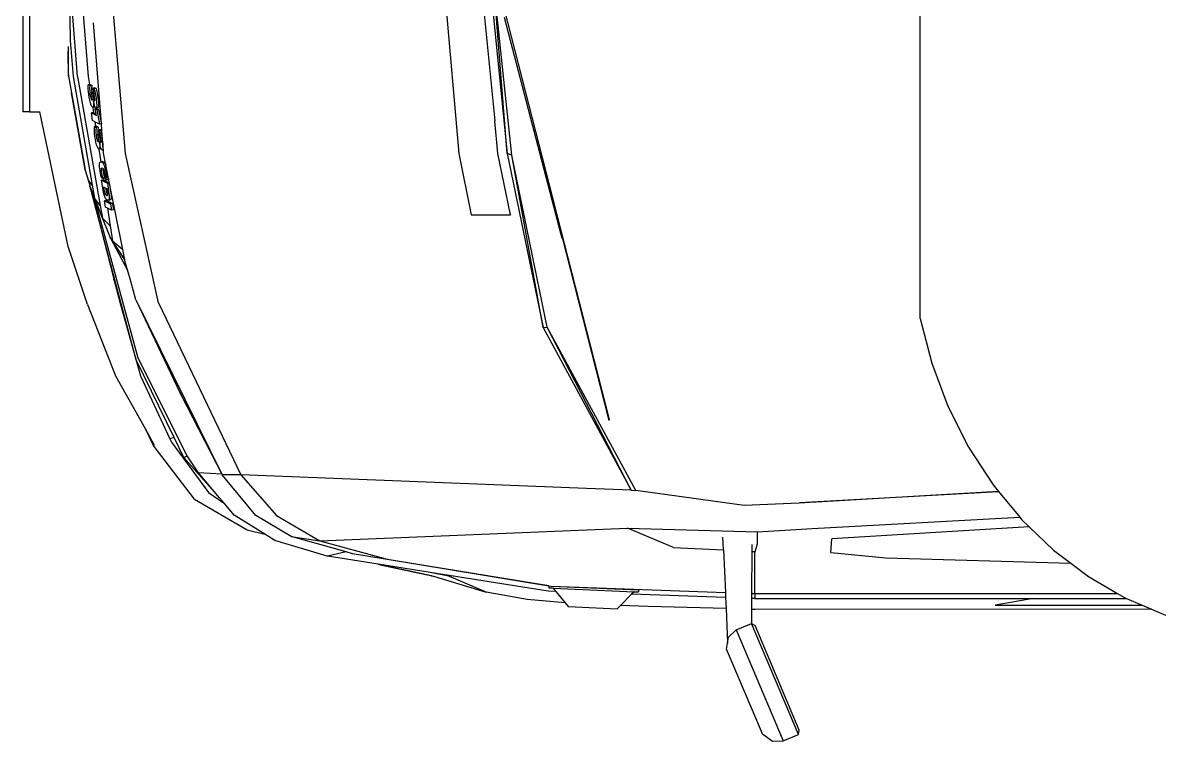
# Model space of a CAD drawing. Header units: millimetres. Extents: x 44692 to 659456, y -26273 to 96111.
# Drawn here: x 247892 to 249501, y 11772 to 12786 of the extents above; entities that cross this region are included whole.
import ezdxf

# ---------------------------------------------------------------- set-up
doc = ezdxf.new("R2010")
doc.units = ezdxf.units.MM
doc.header["$LTSCALE"] = 100
doc.layers.add('Transporte semielaborado', color=30, linetype='Continuous')

msp = doc.modelspace()

# ---------------------------------------------------------------- linework, layer by layer
at = {"layer": 'Transporte semielaborado'}
for p, q in [((249158.091, 12369.072), (249158.091, 13517.332)), ((247892, 13230.526), (247892, 12660.567)), ((247901.277, 13230.526), (247901.277, 12660.567)), ((247972.351, 12857.163), (247984.323, 12710.244)), ((247956.976, 12852.902), (247958.944, 12761.411)), ((248486.495, 12838.556), (248507.06, 12601.639)), ((248538.794, 12840.521), (248558.134, 12647.754)), ((248551.377, 12840.993), (248575.37, 12601.849)), ((248575.37, 12601.849), (248556.389, 12838.709)), ((248581.875, 12599.208), (248556.389, 12838.709)), ((248036.753, 12601.639), (248016.704, 12836.494)), ((247968.992, 12710.27), (247961.222, 12812.845)), ((248571.447, 12803.315), (248634.528, 12557.347)), ((248652.925, 12481.827), (248571.447, 12793.719)), ((247991.919, 12786.245), (247991.932, 12786.116)), ((248002.828, 12643.465), (247991.932, 12786.116)), ((247958.944, 12761.411), (247962.849, 12710.328)), ((247955.898, 12752.941), (247955.898, 12745.767)), ((247956.651, 12710.675), (247955.898, 12745.767)), ((247955.898, 12745.767), (247955.898, 12714.959)), ((247955.898, 12714.959), (247956.651, 12710.675)), ((247956.651, 12710.675), (247960.762, 12687.296)), ((247962.849, 12710.328), (247990.037, 12557.202)), ((247968.992, 12710.27), (248001.335, 12528.543)), ((247984.323, 12710.244), (247985.964, 12699.063)), ((247984.241, 12697.243), (247984.416, 12698.854)), ((247984.313, 12692.546), (247984.241, 12697.243)), ((247985.964, 12699.063), (247984.416, 12698.854)), ((247984.416, 12698.854), (247986.122, 12697.993)), ((247987.08, 12699.214), (247985.964, 12699.063)), ((247985.964, 12699.063), (247986.122, 12697.993)), ((247986.122, 12697.993), (247986.687, 12697.707)), ((247986.687, 12697.707), (247986.301, 12693.631)), ((247986.301, 12693.631), (247986.334, 12690.272)), ((247986.919, 12697.739), (247986.687, 12697.707)), ((247986.919, 12697.739), (247987.08, 12699.214)), ((247989.35, 12698.068), (247986.919, 12697.739)), ((247987.08, 12699.214), (247989.35, 12698.068)), ((247989.35, 12698.068), (247988.964, 12693.991)), ((247988.964, 12693.991), (247988.997, 12690.633)), ((247993.626, 12694.456), (247990.962, 12694.095)), ((247990.962, 12694.095), (247992.734, 12693.18)), ((247991.997, 12689.538), (247990.962, 12694.095)), ((247993.88, 12693.335), (247992.734, 12693.18)), ((247993.626, 12694.456), (247995.397, 12693.54)), ((247993.88, 12693.335), (247993.626, 12694.456)), ((247995.397, 12693.54), (247993.88, 12693.335)), ((247995.397, 12693.54), (247995.879, 12691.768)), ((247979.574, 12581.465), (247960.762, 12687.296)), ((247960.762, 12687.296), (247979.354, 12581.558)), ((247984.572, 12689.113), (247984.313, 12692.546)), ((247985.035, 12685.01), (247984.572, 12689.113)), ((247985.654, 12680.989), (247985.035, 12685.01)), ((247986.42, 12676.987), (247985.654, 12680.989)), ((247986.334, 12690.272), (247986.747, 12686.176)), ((247986.747, 12686.176), (247987.33, 12682.641)), ((247987.33, 12682.641), (247987.898, 12680.114)), ((247987.898, 12680.114), (247988.5, 12678.473)), ((247988.5, 12678.473), (247988.988, 12677.846)), ((247988.988, 12677.846), (247988.538, 12680.201)), ((247988.729, 12680.227), (247989.1, 12677.703)), ((247988.988, 12677.846), (247989.1, 12677.703)), ((247988.997, 12690.633), (247989.231, 12688.314)), ((247989.1, 12677.703), (247989.184, 12677.594)), ((247989.231, 12688.314), (247989.114, 12688.298)), ((247989.247, 12687.389), (247989.114, 12688.298)), ((247989.114, 12688.298), (247989.239, 12688.236)), ((247989.184, 12677.594), (247989.477, 12677.485)), ((247991.778, 12688.659), (247989.231, 12688.314)), ((247989.231, 12688.314), (247989.239, 12688.236)), ((247989.239, 12688.236), (247990.673, 12687.522)), ((247989.455, 12685.915), (247989.247, 12687.389)), ((247989.877, 12682.282), (247989.455, 12685.915)), ((247989.477, 12677.485), (247989.888, 12678.066)), ((247990.021, 12679.665), (247989.877, 12682.282)), ((247989.888, 12678.066), (247990.021, 12679.665)), ((247991.918, 12687.691), (247990.673, 12687.522)), ((247990.673, 12687.522), (247991.259, 12683.724)), ((247991.348, 12678.264), (247991.252, 12678.871)), ((247991.259, 12683.724), (247992.27, 12678.6)), ((247991.348, 12678.264), (247991.319, 12678.26)), ((247991.43, 12677.749), (247991.348, 12678.264)), ((247991.348, 12678.264), (247991.375, 12677.742)), ((247991.43, 12677.749), (247991.375, 12677.742)), ((247991.375, 12677.742), (247991.481, 12676.772)), ((247991.621, 12676.54), (247991.43, 12677.749)), ((247991.91, 12687.75), (247991.778, 12688.659)), ((247991.778, 12688.659), (247992.201, 12688.448)), ((247991.918, 12687.691), (247991.91, 12687.75)), ((247992.331, 12687.747), (247991.918, 12687.691)), ((247992.201, 12688.448), (247991.997, 12689.538)), ((247992.331, 12687.747), (247992.201, 12688.448)), ((247992.27, 12678.6), (247992.33, 12678.397)), ((247992.551, 12678.427), (247992.33, 12678.397)), ((247992.33, 12678.397), (247992.389, 12678.197)), ((247992.68, 12685.876), (247992.331, 12687.747)), ((247992.389, 12678.197), (247992.551, 12678.427)), ((247992.389, 12678.197), (247992.843, 12676.647)), ((247992.551, 12678.427), (247992.569, 12678.64)), ((247993.335, 12681.497), (247992.68, 12685.876)), ((247992.734, 12693.18), (247993.215, 12691.407)), ((247993.215, 12691.407), (247994.231, 12686.673)), ((247993.645, 12678.815), (247993.335, 12681.497)), ((247993.74, 12677.154), (247993.645, 12678.815)), ((247994.231, 12686.673), (247995.358, 12679.933)), ((247995.358, 12679.933), (247995.599, 12678.296)), ((247995.599, 12678.296), (247996.129, 12673.517)), ((247995.879, 12691.768), (247996.895, 12687.034)), ((247996.298, 12679.262), (247996.208, 12680.048)), ((247996.895, 12687.034), (247998.022, 12680.294)), ((247998.022, 12680.294), (247998.262, 12678.656)), ((247998.262, 12678.656), (247998.792, 12673.878)), ((247987.324, 12673.275), (247986.42, 12676.987)), ((247988.356, 12670.123), (247987.324, 12673.275)), ((247989.475, 12667.864), (247988.356, 12670.123)), ((247990.639, 12666.832), (247989.475, 12667.864)), ((247990.689, 12666.872), (247990.639, 12666.832)), ((247991.268, 12667.334), (247990.689, 12666.872)), ((247993.303, 12667.193), (247990.689, 12666.872)), ((247990.689, 12666.872), (247991.807, 12659.256)), ((247991.635, 12668.638), (247991.268, 12667.334)), ((247991.481, 12676.772), (247991.78, 12672.609)), ((247992.469, 12672.088), (247991.621, 12676.54)), ((247991.79, 12670.483), (247991.635, 12668.638)), ((247991.78, 12672.609), (247991.79, 12670.483)), ((247993.039, 12669.818), (247992.469, 12672.088)), ((247993.695, 12676.763), (247992.843, 12676.647)), ((247992.843, 12676.647), (247993.36, 12675.953)), ((247993.303, 12667.193), (247992.895, 12667.554)), ((247993.709, 12667.799), (247993.039, 12669.818)), ((247993.81, 12667.598), (247993.303, 12667.193)), ((247993.36, 12675.953), (247993.639, 12676.278)), ((247993.639, 12676.278), (247993.695, 12676.763)), ((247993.695, 12676.763), (247993.74, 12677.154)), ((247993.81, 12667.598), (247993.709, 12667.799)), ((247994.449, 12666.322), (247993.81, 12667.598)), ((247996.934, 12664.963), (247994.27, 12664.602)), ((247994.27, 12664.602), (247996.349, 12663.579)), ((247995.702, 12657.3), (247994.27, 12664.602)), ((247995.231, 12665.677), (247994.449, 12666.322)), ((247997.894, 12666.037), (247995.231, 12665.677)), ((247995.72, 12665.97), (247995.231, 12665.677)), ((247996.066, 12666.703), (247995.72, 12665.97)), ((247996.267, 12667.875), (247996.066, 12666.703)), ((247996.129, 12673.517), (247996.325, 12669.485)), ((247996.325, 12669.485), (247996.267, 12667.875)), ((247999.012, 12663.94), (247996.349, 12663.579)), ((247996.349, 12663.579), (248000.165, 12643.102)), ((247996.934, 12664.963), (247999.012, 12663.94)), ((247997.113, 12666.682), (247997.036, 12666.834)), ((247997.658, 12666.233), (247997.113, 12666.682)), ((247998.384, 12666.331), (247997.894, 12666.037)), ((247998.729, 12667.064), (247998.384, 12666.331)), ((247998.931, 12668.235), (247998.729, 12667.064)), ((247998.792, 12673.878), (247998.988, 12669.845)), ((247998.988, 12669.845), (247998.931, 12668.235)), ((247999.012, 12663.94), (248002.828, 12643.465)), ((247901.277, 12660.567), (247892, 12660.567)), ((247901.277, 12660.567), (247915.847, 12660.567)), ((247955.882, 12470.431), (247915.847, 12660.567)), ((247991.426, 12659.447), (247988.762, 12659.086)), ((247990.248, 12648.096), (247988.762, 12659.086)), ((247988.762, 12659.086), (247996.071, 12655.417)), ((247993.701, 12646.358), (247990.248, 12648.096)), ((247991.426, 12659.447), (247991.807, 12659.256)), ((247991.807, 12659.256), (247995.702, 12657.3)), ((248000.165, 12643.102), (247993.701, 12646.358)), ((247993.701, 12646.358), (247994.636, 12639.985)), ((247996.071, 12655.417), (247995.702, 12657.3)), ((248562.122, 12601.808), (248558.134, 12647.754)), ((247993.027, 12638.18), (247993.203, 12639.791)), ((247993.099, 12633.483), (247993.027, 12638.18)), ((247993.358, 12630.05), (247993.099, 12633.483)), ((247994.636, 12639.985), (247993.203, 12639.791)), ((247993.203, 12639.791), (247994.782, 12638.993)), ((247993.822, 12625.947), (247993.358, 12630.05)), ((247995.866, 12640.151), (247994.636, 12639.985)), ((247994.636, 12639.985), (247994.782, 12638.993)), ((247994.782, 12638.993), (247995.473, 12638.644)), ((247995.473, 12638.644), (247995.087, 12634.568)), ((247995.087, 12634.568), (247995.12, 12631.209)), ((247995.12, 12631.209), (247995.533, 12627.113)), ((247995.705, 12638.676), (247995.473, 12638.644)), ((247995.705, 12638.676), (247995.866, 12640.151)), ((247998.136, 12639.005), (247995.705, 12638.676)), ((247995.866, 12640.151), (247998.136, 12639.005)), ((247998.136, 12639.005), (247997.75, 12634.928)), ((247997.75, 12634.928), (247997.783, 12631.57)), ((247997.783, 12631.57), (247998.018, 12629.251)), ((247998.018, 12629.251), (247997.9, 12629.235)), ((247998.033, 12628.326), (247997.9, 12629.235)), ((247997.9, 12629.235), (247998.025, 12629.173)), ((248000.564, 12629.596), (247998.018, 12629.251)), ((247998.018, 12629.251), (247998.025, 12629.173)), ((247998.025, 12629.173), (247999.459, 12628.459)), ((248002.412, 12635.393), (247999.748, 12635.032)), ((248000.783, 12630.475), (247999.748, 12635.032)), ((247999.748, 12635.032), (248001.52, 12634.117)), ((248002.828, 12643.465), (248000.165, 12643.102)), ((248000.696, 12628.687), (248000.564, 12629.596)), ((248000.564, 12629.596), (248000.987, 12629.385)), ((248000.987, 12629.385), (248000.783, 12630.475)), ((248001.118, 12628.684), (248000.987, 12629.385)), ((248002.666, 12634.272), (248001.52, 12634.117)), ((248001.52, 12634.117), (248002.002, 12632.344)), ((248002.002, 12632.344), (248003.017, 12627.61)), ((248002.412, 12635.393), (248003.487, 12634.837)), ((248003.521, 12634.388), (248002.666, 12634.272)), ((248003.071, 12632.489), (248002.666, 12634.272)), ((248003.487, 12634.837), (248002.828, 12643.465)), ((248003.521, 12634.388), (248003.487, 12634.837)), ((248004.023, 12627.747), (248003.521, 12634.388)), ((247994.44, 12621.926), (247993.822, 12625.947)), ((247995.206, 12617.924), (247994.44, 12621.926)), ((247996.11, 12614.212), (247995.206, 12617.924)), ((247995.533, 12627.113), (247996.116, 12623.578)), ((247997.142, 12611.06), (247996.11, 12614.212)), ((247996.116, 12623.578), (247996.684, 12621.051)), ((247996.684, 12621.051), (247997.286, 12619.41)), ((247997.286, 12619.41), (247997.742, 12618.825)), ((247997.645, 12619.459), (247997.742, 12618.825)), ((247997.97, 12618.531), (247997.742, 12618.825)), ((247997.97, 12618.531), (247998.263, 12618.422)), ((247998.242, 12626.852), (247998.033, 12628.326)), ((247998.663, 12623.219), (247998.242, 12626.852)), ((247998.263, 12618.422), (247998.674, 12619.003)), ((247998.807, 12620.602), (247998.663, 12623.219)), ((247998.674, 12619.003), (247998.807, 12620.602)), ((248000.705, 12628.628), (247999.459, 12628.459)), ((247999.459, 12628.459), (248000.045, 12624.661)), ((248000.134, 12619.201), (248000.039, 12619.808)), ((248000.045, 12624.661), (248001.057, 12619.537)), ((248000.134, 12619.201), (248000.105, 12619.197)), ((248000.134, 12619.201), (248000.162, 12618.679)), ((248000.216, 12618.686), (248000.134, 12619.201)), ((248000.216, 12618.686), (248000.162, 12618.679)), ((248000.162, 12618.679), (248000.267, 12617.709)), ((248000.407, 12617.477), (248000.216, 12618.686)), ((248000.267, 12617.709), (248000.566, 12613.546)), ((248001.255, 12613.025), (248000.407, 12617.477)), ((248000.566, 12613.546), (248000.576, 12611.42)), ((248000.705, 12628.628), (248000.696, 12628.687)), ((248001.118, 12628.684), (248000.705, 12628.628)), ((248001.057, 12619.537), (248001.116, 12619.334)), ((248001.337, 12619.364), (248001.116, 12619.334)), ((248001.116, 12619.334), (248001.175, 12619.134)), ((248001.466, 12626.813), (248001.118, 12628.684)), ((248001.175, 12619.134), (248001.337, 12619.364)), ((248001.175, 12619.134), (248001.63, 12617.584)), ((248001.826, 12610.755), (248001.255, 12613.025)), ((248001.337, 12619.364), (248001.355, 12619.577)), ((248002.121, 12622.434), (248001.466, 12626.813)), ((248002.481, 12617.7), (248001.63, 12617.584)), ((248001.63, 12617.584), (248002.146, 12616.89)), ((248002.431, 12619.752), (248002.121, 12622.434)), ((248002.146, 12616.89), (248002.425, 12617.215)), ((248002.425, 12617.215), (248002.481, 12617.7)), ((248002.526, 12618.091), (248002.431, 12619.752)), ((248002.481, 12617.7), (248002.526, 12618.091)), ((248003.017, 12627.61), (248004.144, 12620.87)), ((248004.032, 12627.701), (248004.023, 12627.747)), ((248005.506, 12608.405), (248004.032, 12627.701)), ((248004.385, 12619.233), (248004.144, 12620.87)), ((248004.385, 12619.233), (248004.915, 12614.454)), ((248004.915, 12614.454), (248005.111, 12610.422)), ((247998.261, 12608.801), (247997.142, 12611.06)), ((247999.355, 12607.831), (247998.261, 12608.801)), ((247999.425, 12607.769), (247999.355, 12607.831)), ((247999.355, 12607.831), (248001.951, 12590.146)), ((248000.054, 12608.271), (247999.425, 12607.769)), ((248002.089, 12608.13), (247999.425, 12607.769)), ((248000.422, 12609.575), (248000.054, 12608.271)), ((248000.465, 12610.089), (248000.422, 12609.575)), ((248000.576, 12611.42), (248000.465, 12610.089)), ((248000.701, 12609.613), (248000.465, 12610.089)), ((248002.089, 12608.13), (248001.681, 12608.491)), ((248002.495, 12608.736), (248001.826, 12610.755)), ((248002.596, 12608.535), (248002.089, 12608.13)), ((248002.596, 12608.535), (248002.495, 12608.736)), ((248003.235, 12607.259), (248002.596, 12608.535)), ((248004.017, 12606.614), (248003.235, 12607.259)), ((248004.507, 12606.907), (248004.017, 12606.614)), ((248005.626, 12606.831), (248004.017, 12606.614)), ((248004.852, 12607.64), (248004.507, 12606.907)), ((248005.053, 12608.812), (248004.852, 12607.64)), ((248005.073, 12609.356), (248005.053, 12608.812)), ((248005.111, 12610.422), (248005.073, 12609.356)), ((248005.159, 12609.097), (248005.073, 12609.356)), ((248005.506, 12608.405), (248005.159, 12609.097)), ((248005.626, 12606.831), (248005.506, 12608.405)), ((248005.974, 12602.276), (248005.626, 12606.831)), ((248009.296, 12585.514), (248005.974, 12602.276)), ((248083.309, 12391.142), (248036.753, 12601.639)), ((248507.06, 12601.639), (248524.514, 12515.165)), ((248580.005, 12515.165), (248562.122, 12601.808)), ((248581.875, 12599.208), (248575.37, 12601.849)), ((248575.37, 12601.849), (248626.022, 12356.43)), ((248626.022, 12356.43), (248581.875, 12599.208)), ((248631.515, 12356.546), (248581.875, 12599.208)), ((247979.574, 12581.465), (247979.354, 12581.558)), ((247979.354, 12581.558), (247979.583, 12580.261)), ((247980.113, 12578.432), (247979.574, 12581.465)), ((248000.174, 12585.248), (248000.216, 12586.982)), ((248000.288, 12583.041), (248000.174, 12585.248)), ((248000.216, 12586.982), (248000.405, 12588.301)), ((248000.559, 12580.36), (248000.288, 12583.041)), ((248000.405, 12588.301), (248000.731, 12589.264)), ((248000.731, 12589.264), (248001.195, 12589.871)), ((248001.195, 12589.871), (248001.795, 12590.122)), ((248001.951, 12590.146), (248001.795, 12590.122)), ((248001.795, 12590.122), (248001.962, 12590.073)), ((248004.455, 12590.526), (248001.951, 12590.146)), ((248001.951, 12590.146), (248001.962, 12590.073)), ((248001.962, 12590.073), (248003.391, 12589.668)), ((248003.205, 12580.901), (248002.781, 12580.633)), ((248003.3, 12580.961), (248003.205, 12580.901)), ((248003.219, 12580.765), (248003.205, 12580.901)), ((248003.228, 12580.701), (248003.219, 12580.765)), ((248003.384, 12581.014), (248003.3, 12580.961)), ((248003.3, 12580.961), (248003.335, 12580.717)), ((248004.729, 12580.605), (248003.384, 12581.014)), ((248003.391, 12589.668), (248003.854, 12590.275)), ((248003.391, 12589.668), (248004.286, 12588.933)), ((248003.854, 12590.275), (248004.455, 12590.526)), ((248004.286, 12588.933), (248005.14, 12587.928)), ((248004.455, 12590.526), (248006.038, 12590.067)), ((248005.14, 12587.928), (248005.949, 12586.605)), ((248005.949, 12586.605), (248006.722, 12584.924)), ((248006.038, 12590.067), (248006.946, 12589.337)), ((248006.722, 12584.924), (248007.462, 12582.833)), ((248006.946, 12589.337), (248007.8, 12588.332)), ((248007.462, 12582.833), (248008.172, 12580.28)), ((248007.8, 12588.332), (248008.609, 12587.01)), ((248008.609, 12587.01), (248009.296, 12585.514)), ((248013.023, 12566.709), (248009.296, 12585.514)), ((247979.583, 12580.261), (247980.113, 12578.432)), ((247980.113, 12578.432), (247984.11, 12564.658)), ((247990.037, 12557.202), (247984.11, 12564.658)), ((247984.11, 12564.658), (247986.446, 12556.608)), ((248000.987, 12577.207), (248000.559, 12580.36)), ((248002.01, 12571.398), (248000.987, 12577.207)), ((248002.692, 12568.297), (248002.01, 12571.398)), ((248002.45, 12579.651), (248002.392, 12578.067)), ((248002.392, 12578.067), (248002.607, 12575.883)), ((248002.781, 12580.633), (248002.45, 12579.651)), ((248002.607, 12575.883), (248003.459, 12570.975)), ((248004.529, 12566.601), (248002.692, 12568.297)), ((248005.696, 12564.634), (248003.12, 12564.242)), ((248003.459, 12570.975), (248004.209, 12567.746)), ((248004.209, 12567.746), (248004.529, 12566.601)), ((248005.388, 12566.731), (248004.529, 12566.601)), ((248005.17, 12580.232), (248004.729, 12580.605)), ((248005.11, 12580.055), (248005.052, 12578.472)), ((248005.052, 12578.472), (248005.267, 12576.287)), ((248005.17, 12580.232), (248005.11, 12580.055)), ((248006.084, 12579.457), (248005.17, 12580.232)), ((248005.267, 12576.287), (248006.118, 12571.379)), ((248007.189, 12567.005), (248005.388, 12566.731)), ((248005.388, 12566.731), (248005.696, 12564.634)), ((248005.78, 12564.647), (248005.696, 12564.634)), ((248005.78, 12564.647), (248014.01, 12560.362)), ((248006.682, 12578.471), (248006.084, 12579.457)), ((248006.118, 12571.379), (248006.868, 12568.151)), ((248007.265, 12577.017), (248006.682, 12578.471)), ((248006.868, 12568.151), (248007.189, 12567.005)), ((248007.801, 12575.048), (248007.265, 12577.017)), ((248008.259, 12572.519), (248007.801, 12575.048)), ((248008.172, 12580.28), (248008.845, 12577.245)), ((248008.637, 12569.605), (248008.259, 12572.519)), ((248008.837, 12567.212), (248008.637, 12569.605)), ((248008.929, 12564.306), (248008.837, 12567.212)), ((248008.845, 12577.245), (248009.473, 12573.708)), ((248010.479, 12564.984), (248008.929, 12564.306)), ((248011.588, 12564.71), (248008.929, 12564.306)), ((248009.473, 12573.708), (248010.217, 12567.985)), ((248010.217, 12567.985), (248010.479, 12564.984)), ((248011.575, 12565.15), (248010.479, 12564.984)), ((248013.139, 12565.388), (248011.575, 12565.15)), ((248011.588, 12564.71), (248011.575, 12565.15)), ((248013.139, 12565.388), (248011.588, 12564.71)), ((248013.023, 12566.709), (248013.139, 12565.388)), ((248032.949, 12466.183), (248013.023, 12566.709)), ((247986.446, 12556.608), (247986.731, 12555.5)), ((247993.291, 12538.936), (247986.731, 12555.5)), ((247986.731, 12555.5), (247986.921, 12554.765)), ((247986.921, 12554.765), (247993.291, 12538.936)), ((248024.827, 12412.799), (247986.921, 12554.765)), ((247986.921, 12554.765), (248020.528, 12424.261)), ((247990.037, 12557.202), (247993.291, 12538.936)), ((248005.272, 12549.823), (248003.12, 12564.242)), ((248003.12, 12564.242), (248011.35, 12559.957)), ((248005.904, 12546.3), (248005.272, 12549.823)), ((248005.867, 12554.361), (248006.422, 12550.642)), ((248008.813, 12552.845), (248005.867, 12554.361)), ((248006.422, 12550.642), (248007.022, 12547.686)), ((248008.813, 12552.845), (248009.081, 12551.046)), ((248011.333, 12551.548), (248008.813, 12552.845)), ((248009.081, 12551.046), (248009.681, 12548.09)), ((248011.927, 12547.57), (248011.333, 12551.548)), ((248014.01, 12560.362), (248011.35, 12559.957)), ((248011.35, 12559.957), (248013.559, 12545.159)), ((248014.01, 12560.362), (248016.218, 12545.564)), ((248634.528, 12557.347), (248634.581, 12557.141)), ((248634.528, 12557.347), (248719.021, 12226.641)), ((248634.581, 12557.141), (248652.925, 12485.609)), ((248634.581, 12557.141), (248652.925, 12484.964)), ((248001.335, 12528.543), (247993.291, 12538.936)), ((247993.291, 12538.936), (247993.787, 12537.595)), ((247993.787, 12537.595), (247993.836, 12537.558)), ((247993.787, 12537.595), (248009.348, 12498.371)), ((248054.674, 12313.181), (247993.836, 12537.558)), ((248004.547, 12510.501), (247993.836, 12537.558)), ((248006.682, 12543.229), (248005.904, 12546.3)), ((248007.6, 12540.641), (248006.682, 12543.229)), ((248007.022, 12547.686), (248007.842, 12545.377)), ((248009.977, 12535.466), (248007.472, 12535.085)), ((248008.834, 12525.953), (248007.472, 12535.085)), ((248007.472, 12535.085), (248015.701, 12530.803)), ((248008.653, 12538.569), (248007.6, 12540.641)), ((248007.842, 12545.377), (248008.884, 12543.715)), ((248009.726, 12537.175), (248008.653, 12538.569)), ((248008.884, 12543.715), (248009.483, 12543.234)), ((248009.341, 12543.633), (248009.304, 12543.779)), ((248009.483, 12543.234), (248009.341, 12543.633)), ((248009.483, 12543.234), (248010.146, 12542.701)), ((248009.681, 12548.09), (248010.502, 12545.781)), ((248009.726, 12537.175), (248009.977, 12535.466)), ((248009.835, 12537.034), (248009.726, 12537.175)), ((248011.136, 12536.056), (248009.835, 12537.034)), ((248010.131, 12535.49), (248009.977, 12535.466)), ((248010.131, 12535.49), (248018.361, 12531.208)), ((248010.146, 12542.701), (248011.165, 12542.426)), ((248010.502, 12545.781), (248011.543, 12544.12)), ((248012.34, 12535.74), (248011.136, 12536.056)), ((248011.165, 12542.426), (248011.777, 12542.809)), ((248011.543, 12544.12), (248012.074, 12543.693)), ((248011.777, 12542.809), (248012.074, 12543.693)), ((248012.158, 12545.381), (248011.927, 12547.57)), ((248012.074, 12543.693), (248012.108, 12543.794)), ((248012.108, 12543.794), (248012.158, 12545.381)), ((248013.335, 12536.419), (248012.34, 12535.74)), ((248015, 12536.145), (248012.34, 12535.74)), ((248013.464, 12536.709), (248013.335, 12536.419)), ((248013.671, 12537.17), (248013.464, 12536.709)), ((248013.763, 12536.485), (248013.464, 12536.709)), ((248013.559, 12545.159), (248013.84, 12542.982)), ((248013.9, 12538.193), (248013.671, 12537.17)), ((248013.84, 12542.982), (248013.991, 12541.095)), ((248014.011, 12539.499), (248013.9, 12538.193)), ((248013.991, 12541.095), (248014.011, 12539.499)), ((248015.994, 12536.824), (248015, 12536.145)), ((248016.331, 12537.574), (248015.994, 12536.824)), ((248016.218, 12545.564), (248016.499, 12543.386)), ((248016.56, 12538.598), (248016.331, 12537.574)), ((248016.499, 12543.386), (248016.65, 12541.5)), ((248016.67, 12539.904), (248016.56, 12538.598)), ((248016.65, 12541.5), (248016.67, 12539.904)), ((248001.335, 12528.543), (248004.547, 12510.501)), ((248011.584, 12524.523), (248008.834, 12525.953)), ((248017.064, 12521.671), (248011.584, 12524.523)), ((248011.584, 12524.523), (248015.194, 12499.924)), ((248018.361, 12531.208), (248015.701, 12530.803)), ((248015.701, 12530.803), (248017.064, 12521.671)), ((248019.723, 12522.075), (248017.064, 12521.671)), ((248018.361, 12531.208), (248019.723, 12522.075)), ((248015.194, 12499.924), (248004.547, 12510.501)), ((248004.632, 12510.204), (248004.547, 12510.501)), ((248004.632, 12510.204), (248015.302, 12483.331)), ((248524.514, 12515.165), (248580.005, 12515.165)), ((248015.194, 12499.924), (248018.314, 12478.666)), ((248652.925, 12485.609), (248652.925, 12484.964)), ((248719.021, 12224.911), (248652.925, 12484.964)), ((248652.925, 12484.964), (248652.925, 12481.827)), ((247983.262, 12388.861), (247955.882, 12470.431)), ((248018.314, 12478.666), (248015.302, 12483.331)), ((248015.302, 12483.331), (248015.478, 12482.812)), ((248015.336, 12483.278), (248015.463, 12482.958)), ((248015.463, 12482.958), (248035.864, 12451.476)), ((248036.445, 12443.587), (248015.478, 12482.812)), ((248018.314, 12478.666), (248032.949, 12466.183)), ((248035.86, 12451.497), (248018.314, 12478.666)), ((248035.86, 12451.497), (248032.949, 12466.183)), ((248036.43, 12448.619), (248035.86, 12451.497)), ((248039.584, 12437.749), (248036.43, 12448.619)), ((248039.584, 12437.749), (248036.445, 12443.587)), ((248044.823, 12419.691), (248039.584, 12437.749)), ((248024.827, 12412.799), (248020.528, 12424.261)), ((248020.528, 12424.261), (248029.644, 12388.861)), ((248052.071, 12310.765), (248024.827, 12412.799)), ((248051.289, 12395.497), (248044.823, 12419.691)), ((247983.262, 12388.861), (248022.689, 12288.17)), ((248029.644, 12388.861), (248058.063, 12288.17)), ((248051.289, 12395.497), (248113.753, 12264.616)), ((248051.289, 12395.497), (248172.687, 12149.097)), ((248083.309, 12391.142), (248199.555, 12148.445)), ((248626.022, 12356.43), (248631.515, 12356.546)), ((248626.022, 12356.43), (248750.234, 12126.675)), ((248750.234, 12126.675), (248631.515, 12356.546)), ((248756.836, 12126.408), (248631.515, 12356.546)), ((249158.091, 12369.072), (249174.303, 12305.808)), ((248105.339, 12201.219), (248052.071, 12310.765)), ((248123.865, 12175.178), (248054.674, 12313.181)), ((249174.303, 12305.808), (249197.053, 12245.018)), ((248022.689, 12288.17), (248064.391, 12213.621)), ((248058.063, 12288.17), (248099.401, 12199.002)), ((248113.747, 12264.557), (248113.753, 12264.616)), ((248113.879, 12264.28), (248113.747, 12264.557)), ((248113.879, 12264.28), (248114.065, 12263.889)), ((248114.065, 12263.889), (248115.573, 12260.921)), ((248114.08, 12263.743), (248114.065, 12263.889)), ((248115.573, 12260.921), (248114.08, 12263.743)), ((248115.573, 12260.921), (248172.687, 12149.097)), ((249197.053, 12245.018), (249226.038, 12187.512)), ((248064.391, 12213.621), (248076.119, 12190.308)), ((248064.391, 12213.621), (248077.432, 12190.308)), ((248719.021, 12224.911), (248719.021, 12226.641)), ((248105.339, 12201.219), (248099.401, 12199.002)), ((248099.401, 12199.002), (248101.58, 12194.303)), ((248119.104, 12172.912), (248105.339, 12201.219)), ((248134.264, 12114.149), (248076.119, 12190.308)), ((248101.58, 12194.303), (248153.977, 12123.396)), ((249226.038, 12187.512), (249260.87, 12134.058)), ((248119.104, 12172.912), (248123.865, 12175.178)), ((248169.309, 12116.087), (248119.104, 12172.912)), ((248123.927, 12175.054), (248123.865, 12175.178)), ((248139.699, 12151.146), (248123.927, 12175.054)), ((248172.687, 12149.097), (248139.699, 12151.146)), ((248169.309, 12116.087), (248139.699, 12151.146)), ((248172.687, 12149.097), (248173.02, 12148.445)), ((248199.555, 12148.445), (248173.02, 12148.445)), ((248220.518, 12091.108), (248173.02, 12148.445)), ((248199.555, 12148.445), (248249.913, 12091.108)), ((248687.442, 12128.85), (248199.555, 12148.445)), ((249260.87, 12134.058), (249268.4, 12124.942)), ((248134.264, 12114.149), (248208.501, 12070.962)), ((248153.977, 12123.396), (248176.382, 12107.713)), ((248176.382, 12107.713), (248169.309, 12116.087)), ((248750.234, 12126.675), (248687.442, 12128.85)), ((248750.234, 12126.675), (248756.836, 12126.408)), ((248909.421, 12105.12), (248756.836, 12126.408)), ((249268.476, 12124.85), (248987.032, 12108.27)), ((248988.276, 12109.474), (249268.4, 12124.942)), ((249268.4, 12124.942), (249268.476, 12124.85)), ((249268.476, 12124.85), (249298.407, 12088.612)), ((248190.175, 12091.383), (248176.382, 12107.713)), ((248987.032, 12108.27), (248909.421, 12105.12)), ((248233.46, 12064.398), (248190.175, 12091.383)), ((248270.466, 12061.34), (248220.518, 12091.108)), ((248249.913, 12091.108), (248310.955, 12055.03)), ((249005.757, 12072.55), (249298.407, 12088.612)), ((249298.407, 12088.612), (249301.086, 12085.368)), ((249301.086, 12085.368), (249311.891, 12074.991)), ((248208.501, 12070.962), (248233.46, 12064.398)), ((248310.955, 12055.03), (248745.135, 12073.063)), ((248745.135, 12073.063), (248928.626, 12067.748)), ((248809.723, 12046.047), (248745.135, 12073.063)), ((248928.601, 12050.86), (248928.626, 12067.748)), ((248928.626, 12067.748), (249005.757, 12072.55)), ((249311.891, 12074.991), (249033.549, 12058.007)), ((249311.891, 12074.991), (249346.148, 12042.092)), ((248247.376, 12055.722), (248233.46, 12064.398)), ((248321.338, 12033.658), (248247.376, 12055.722)), ((248270.466, 12061.34), (248310.955, 12055.03)), ((248348.168, 12039.601), (248270.466, 12061.34)), ((248310.955, 12055.03), (248405.785, 12029.376)), ((248880.458, 12042.38), (248879.664, 12060.331)), ((248920.306, 12049.824), (248920.29, 12040.315)), ((248925.196, 12040.06), (248928.601, 12050.86)), ((249031.722, 12038.755), (249033.549, 12058.007)), ((248321.715, 12033.741), (248321.338, 12033.658)), ((248348.168, 12039.601), (248321.715, 12033.741)), ((248393.341, 12022.344), (248321.715, 12033.741)), ((248357.07, 12037.111), (248348.168, 12039.601)), ((248634.033, 11991.547), (248357.07, 12037.111)), ((248809.723, 12046.047), (248880.458, 12042.38)), ((248880.458, 12042.38), (248883.108, 11982.487)), ((248920.29, 12040.315), (248920.186, 11981.138)), ((248920.29, 12040.315), (248925.196, 12040.06)), ((248924.856, 11980.968), (248924.857, 12038.984)), ((248924.857, 12038.984), (248925.196, 12040.06)), ((249031.722, 12038.755), (249109.432, 12031.206)), ((249346.148, 12042.092), (249370.532, 12023.655)), ((248393.341, 12022.344), (248398.268, 12021.049)), ((248466.745, 12010.665), (248393.341, 12022.344)), ((248468.33, 12006.029), (248398.268, 12021.049)), ((248398.268, 12021.049), (248469.303, 12006.041)), ((248405.785, 12029.376), (248634.033, 11991.547)), ((249109.432, 12031.206), (249370.532, 12023.655)), ((249370.532, 12023.655), (249395.456, 12004.808)), ((248493.067, 12005.246), (248466.745, 12010.665)), ((248633.002, 11984.211), (248466.745, 12010.665)), ((248468.33, 12006.029), (248471.49, 12005.379)), ((248469.303, 12006.041), (248471.49, 12005.379)), ((248471.49, 12005.379), (248545.864, 11982.861)), ((248545.864, 11982.861), (248493.067, 12005.246)), ((249395.456, 12004.808), (249436.405, 11980.968)), ((248634.033, 11991.547), (248633.907, 11988.662)), ((248640.05, 11988.394), (248633.907, 11988.662)), ((248634.033, 11991.547), (248637.569, 11991.393)), ((248637.569, 11991.393), (248883.108, 11982.487)), ((248637.569, 11991.393), (248760.583, 11986.022)), ((248640.05, 11988.394), (248643.836, 11983.818)), ((248640.05, 11988.394), (248754.314, 11983.405)), ((248760.583, 11986.022), (248760.457, 11983.137)), ((248603.341, 11972.529), (248545.864, 11982.861)), ((248657.313, 11967.525), (248603.341, 11972.529)), ((248643.836, 11983.818), (248633.002, 11984.211)), ((248643.836, 11983.818), (248657.313, 11967.525)), ((248750.894, 11979.937), (248735.227, 11964.049)), ((248754.314, 11983.405), (248750.894, 11979.937)), ((248883.433, 11975.132), (248750.894, 11979.937)), ((248754.314, 11983.405), (248760.457, 11983.137)), ((248883.108, 11982.487), (248883.433, 11975.132)), ((248883.433, 11975.132), (248884.123, 11959.545)), ((248920.173, 11973.8), (248920.146, 11958.486)), ((248920.186, 11981.138), (248920.173, 11973.8)), ((248924.856, 11973.631), (248920.173, 11973.8)), ((248920.186, 11981.138), (248924.856, 11980.968)), ((248924.856, 11980.968), (248924.856, 11973.631)), ((248924.856, 11980.968), (249436.405, 11980.968)), ((248924.856, 11973.631), (249317.887, 11973.631)), ((249317.887, 11973.631), (249263.891, 11964.62)), ((249317.887, 11973.631), (249449.243, 11973.631)), ((249436.405, 11980.968), (249448.352, 11974.012)), ((249448.352, 11974.012), (249449.243, 11973.631)), ((249449.243, 11973.631), (249471.062, 11964.283)), ((248657.313, 11967.525), (248661.477, 11962.492)), ((248661.477, 11962.492), (248730.711, 11959.469)), ((248735.227, 11964.049), (248730.711, 11959.469)), ((248774.432, 11962.769), (248735.227, 11964.049)), ((248884.123, 11959.545), (248774.432, 11962.769)), ((248884.123, 11959.545), (248886.275, 11910.913)), ((248920.146, 11958.486), (248920.112, 11938.751)), ((248924.932, 11958.346), (248920.146, 11958.486)), ((249484.271, 11958.624), (248924.932, 11958.346)), ((249263.891, 11964.62), (249471.062, 11964.283)), ((249471.062, 11964.283), (249484.271, 11958.624)), ((249484.271, 11958.624), (249504.131, 11950.116)), ((248898.537, 11929.712), (248920.034, 11938.802)), ((248920.034, 11938.802), (248920.112, 11938.751)), ((248986.353, 11781.942), (248920.034, 11938.802)), ((248920.112, 11938.751), (248924.998, 11935.587)), ((248887.591, 11919.165), (248898.537, 11929.712)), ((248898.537, 11929.712), (248964.856, 11772.853)), ((248987.448, 11787.877), (248924.998, 11935.587)), ((248884.89, 11902.235), (248886.275, 11910.913)), ((248886.275, 11910.913), (248887.591, 11919.165)), ((248935.404, 11782.757), (248884.89, 11902.235)), ((248935.404, 11782.757), (248949.599, 11772.5)), ((248964.856, 11772.853), (248986.353, 11781.942)), ((248986.353, 11781.942), (248987.448, 11787.877)), ((248949.599, 11772.5), (248964.856, 11772.853))]:
    msp.add_line(p, q, dxfattribs=at)

doc.saveas('drawing.dxf')
